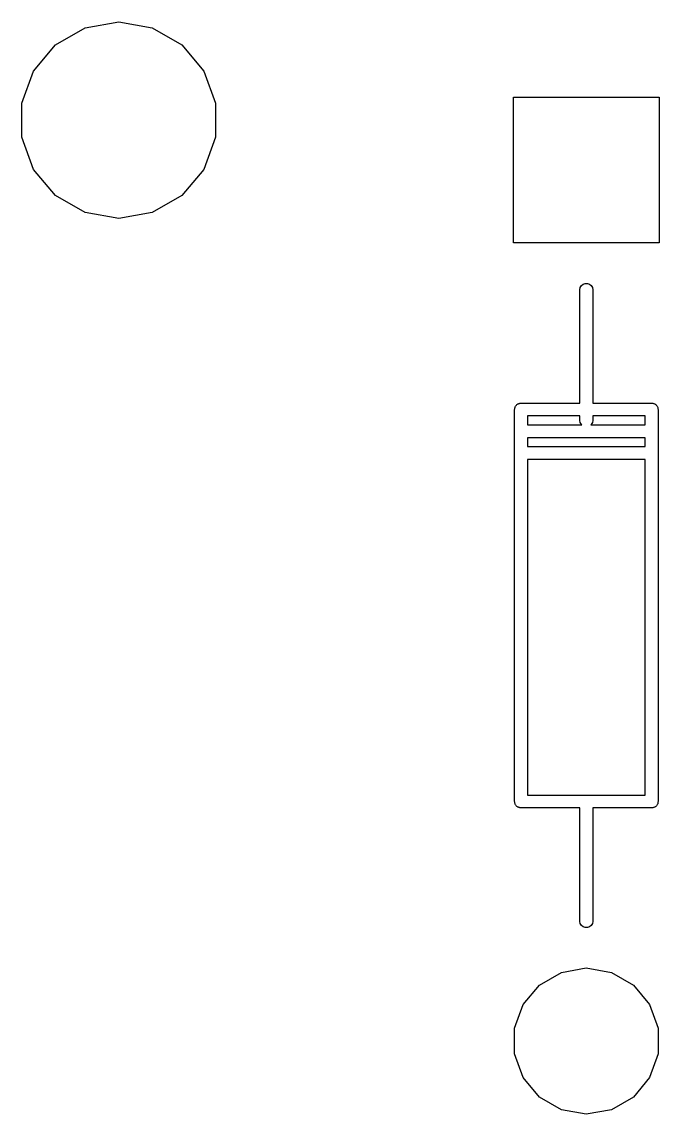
# Model space of a CAD drawing. Extents: x 17 to 273, y -105 to -8.
# Drawn here: x 175.41 to 182.85, y -104.51 to -91.77 of the extents above; entities that cross this region are included whole.
import ezdxf

# ---------------------------------------------------------------- set-up
doc = ezdxf.new("R2010")
doc.units = 0
doc.header["$MEASUREMENT"] = 0
doc.layers.add('BLACK', color=7, linetype='CONTINUOUS')

msp = doc.modelspace()

# ---------------------------------------------------------------- linework, layer by layer
at = {"layer": 'Black'}
for p, q in [((175.802, -92.0411), (176.148, -91.8418)), ((176.148, -91.8418), (176.54, -91.7726)), ((176.54, -91.7726), (176.932, -91.8418)), ((176.932, -91.8418), (177.278, -92.0411)), ((175.546, -92.3463), (175.802, -92.0411)), ((177.278, -92.0411), (177.534, -92.3463)), ((175.41, -92.7208), (175.546, -92.3463)), ((177.534, -92.3463), (177.67, -92.7208)), ((175.41, -93.1192), (175.41, -92.7208)), ((177.67, -92.7208), (177.67, -93.1192)), ((181.148, -94.3501), (181.148, -92.6509)), ((181.148, -92.6509), (182.847, -92.6509)), ((182.847, -92.6509), (182.847, -94.3501)), ((175.546, -93.4937), (175.41, -93.1192)), ((177.67, -93.1192), (177.534, -93.4937)), ((175.802, -93.7989), (175.546, -93.4937)), ((177.534, -93.4937), (177.278, -93.7989)), ((176.148, -93.9982), (175.802, -93.7989)), ((177.278, -93.7989), (176.932, -93.9982)), ((176.54, -94.0674), (176.148, -93.9982)), ((176.932, -93.9982), (176.54, -94.0674)), ((182.847, -94.3501), (181.148, -94.3501)), ((181.922, -94.8975), (181.927, -94.8719)), ((181.922, -96.2195), (181.922, -94.8975)), ((181.927, -94.8719), (181.94, -94.8493)), ((181.94, -94.8493), (181.96, -94.8326)), ((181.96, -94.8326), (181.984, -94.8237)), ((181.984, -94.8237), (182.01, -94.8237)), ((182.01, -94.8237), (182.035, -94.8326)), ((182.035, -94.8326), (182.055, -94.8493)), ((182.055, -94.8493), (182.068, -94.8719)), ((182.068, -94.8719), (182.072, -94.8975)), ((182.072, -94.8975), (182.072, -96.2195)), ((181.16, -96.2945), (181.162, -96.2881)), ((181.16, -100.867), (181.16, -96.2945)), ((181.162, -96.2815), (181.164, -96.2753)), ((181.162, -96.2881), (181.162, -96.2815)), ((181.164, -96.2753), (181.165, -96.2689)), ((181.165, -96.2689), (181.168, -96.2632)), ((181.168, -96.2632), (181.171, -96.257)), ((181.171, -96.257), (181.175, -96.252)), ((181.175, -96.252), (181.178, -96.2463)), ((181.178, -96.2463), (181.183, -96.2421)), ((181.183, -96.2421), (181.187, -96.2371)), ((181.187, -96.2371), (181.193, -96.2338)), ((181.193, -96.2338), (181.198, -96.2296)), ((181.198, -96.2296), (181.204, -96.2273)), ((181.204, -96.2273), (181.21, -96.224)), ((181.21, -96.224), (181.216, -96.2229)), ((181.216, -96.2229), (181.222, -96.2207)), ((181.222, -96.2207), (181.229, -96.2207)), ((181.229, -96.2207), (181.235, -96.2195)), ((181.235, -96.2195), (181.922, -96.2195)), ((182.072, -96.2195), (182.759, -96.2195)), ((182.759, -96.2195), (182.766, -96.2207)), ((182.766, -96.2207), (182.772, -96.2207)), ((182.772, -96.2207), (182.779, -96.2229)), ((182.779, -96.2229), (182.785, -96.224)), ((182.785, -96.224), (182.791, -96.2273)), ((182.791, -96.2273), (182.797, -96.2296)), ((182.797, -96.2296), (182.802, -96.2338)), ((182.802, -96.2338), (182.808, -96.2371)), ((182.808, -96.2371), (182.812, -96.2421)), ((182.812, -96.2421), (182.817, -96.2463)), ((182.817, -96.2463), (182.82, -96.252)), ((182.82, -96.252), (182.824, -96.257)), ((182.824, -96.257), (182.827, -96.2632)), ((182.827, -96.2632), (182.83, -96.2689)), ((182.83, -96.2689), (182.831, -96.2753)), ((182.831, -96.2753), (182.833, -96.2815)), ((182.833, -96.2815), (182.833, -96.2881)), ((182.833, -96.2881), (182.834, -96.2945)), ((182.834, -96.2945), (182.834, -100.867)), ((181.31, -96.3695), (181.31, -96.4735)), ((181.922, -96.3695), (181.31, -96.3695)), ((181.922, -96.4215), (181.922, -96.3695)), ((181.927, -96.4472), (181.922, -96.4215)), ((182.072, -96.4215), (182.068, -96.4472)), ((182.072, -96.3695), (182.072, -96.4215)), ((182.684, -96.3695), (182.072, -96.3695)), ((182.684, -96.4735), (182.684, -96.3695)), ((181.31, -96.4735), (181.945, -96.4735)), ((181.94, -96.4697), (181.927, -96.4472)), ((181.945, -96.4735), (181.94, -96.4697)), ((182.055, -96.4697), (182.05, -96.4735)), ((182.05, -96.4735), (182.684, -96.4735)), ((182.068, -96.4472), (182.055, -96.4697)), ((181.31, -96.6235), (181.31, -96.7275)), ((182.684, -96.6235), (181.31, -96.6235)), ((182.684, -96.7275), (182.684, -96.6235)), ((181.31, -96.7275), (182.684, -96.7275)), ((181.31, -96.8775), (181.31, -100.792)), ((182.684, -96.8775), (181.31, -96.8775)), ((182.684, -100.792), (182.684, -96.8775)), ((181.162, -100.873), (181.16, -100.867)), ((181.162, -100.88), (181.162, -100.873)), ((181.164, -100.886), (181.162, -100.88)), ((181.165, -100.892), (181.164, -100.886)), ((181.168, -100.898), (181.165, -100.892)), ((181.171, -100.904), (181.168, -100.898)), ((181.31, -100.792), (182.684, -100.792)), ((182.827, -100.898), (182.824, -100.904)), ((182.83, -100.892), (182.827, -100.898)), ((182.831, -100.886), (182.83, -100.892)), ((182.833, -100.88), (182.831, -100.886)), ((182.834, -100.867), (182.833, -100.873)), ((182.833, -100.873), (182.833, -100.88)), ((181.175, -100.909), (181.171, -100.904)), ((181.178, -100.915), (181.175, -100.909)), ((181.183, -100.919), (181.178, -100.915)), ((181.187, -100.924), (181.183, -100.919)), ((181.193, -100.927), (181.187, -100.924)), ((181.198, -100.931), (181.193, -100.927)), ((181.204, -100.934), (181.198, -100.931)), ((181.21, -100.937), (181.204, -100.934)), ((181.216, -100.938), (181.21, -100.937)), ((181.222, -100.94), (181.216, -100.938)), ((181.229, -100.94), (181.222, -100.94)), ((181.235, -100.942), (181.229, -100.94)), ((181.922, -100.942), (181.235, -100.942)), ((181.922, -102.264), (181.922, -100.942)), ((182.759, -100.942), (182.072, -100.942)), ((182.072, -100.942), (182.072, -102.264)), ((182.766, -100.94), (182.759, -100.942)), ((182.772, -100.94), (182.766, -100.94)), ((182.779, -100.938), (182.772, -100.94)), ((182.785, -100.937), (182.779, -100.938)), ((182.791, -100.934), (182.785, -100.937)), ((182.797, -100.931), (182.791, -100.934)), ((182.802, -100.927), (182.797, -100.931)), ((182.808, -100.924), (182.802, -100.927)), ((182.812, -100.919), (182.808, -100.924)), ((182.817, -100.915), (182.812, -100.919)), ((182.82, -100.909), (182.817, -100.915)), ((182.824, -100.904), (182.82, -100.909)), ((181.927, -102.289), (181.922, -102.264)), ((181.94, -102.312), (181.927, -102.289)), ((182.068, -102.289), (182.055, -102.312)), ((182.072, -102.264), (182.068, -102.289)), ((181.96, -102.328), (181.94, -102.312)), ((181.984, -102.337), (181.96, -102.328)), ((182.01, -102.337), (181.984, -102.337)), ((182.035, -102.328), (182.01, -102.337)), ((182.055, -102.312), (182.035, -102.328)), ((181.706, -102.859), (181.997, -102.808)), ((181.997, -102.808), (182.289, -102.859)), ((181.449, -103.007), (181.706, -102.859)), ((182.289, -102.859), (182.546, -103.007)), ((181.259, -103.234), (181.449, -103.007)), ((182.546, -103.007), (182.736, -103.234)), ((181.158, -103.512), (181.259, -103.234)), ((182.736, -103.234), (182.837, -103.512)), ((181.158, -103.809), (181.158, -103.512)), ((182.837, -103.512), (182.837, -103.809)), ((181.259, -104.087), (181.158, -103.809)), ((182.837, -103.809), (182.736, -104.087)), ((181.449, -104.314), (181.259, -104.087)), ((182.736, -104.087), (182.546, -104.314)), ((181.706, -104.462), (181.449, -104.314)), ((182.546, -104.314), (182.289, -104.462)), ((181.997, -104.513), (181.706, -104.462)), ((182.289, -104.462), (181.997, -104.513))]:
    msp.add_line(p, q, dxfattribs=at)

doc.saveas('drawing.dxf')
